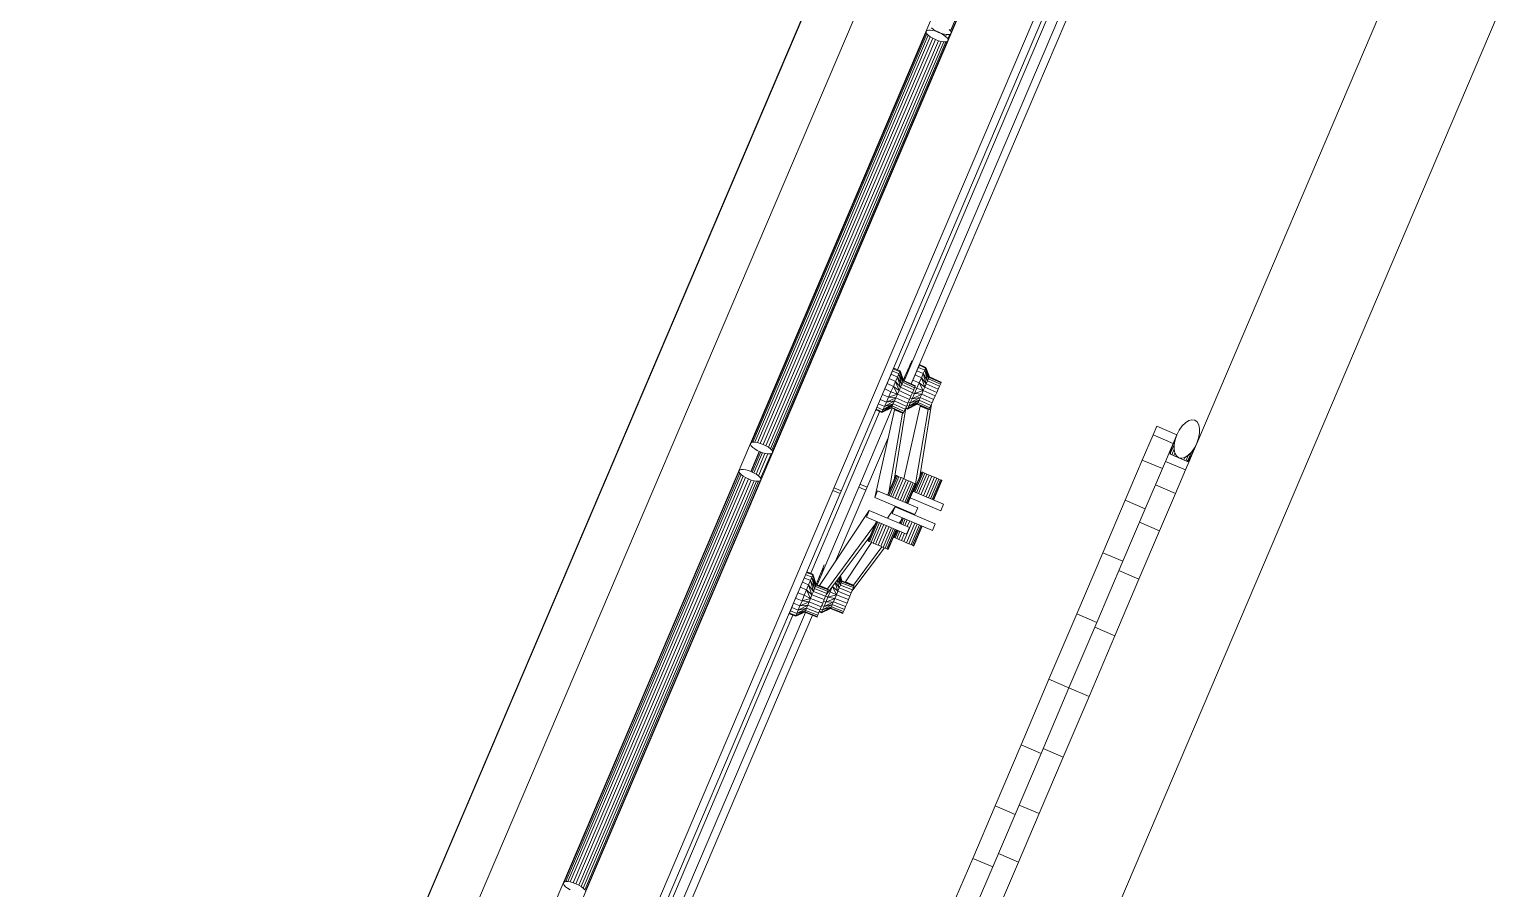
# Model space of a CAD drawing. Header units: metres. Extents: x -48 to 2360, y -1392 to 453.
# Drawn here: x 704.545 to 705.512, y -944.616 to -944.051 of the extents above; entities that cross this region are included whole.
import ezdxf

# ---------------------------------------------------------------- set-up
doc = ezdxf.new("R2010")
doc.units = ezdxf.units.M
doc.layers.add('MUEBLES', color=223, linetype='Continuous', lineweight=5, transparency=0.3)
doc.layers.add('TODO', color=210, linetype='Continuous', lineweight=5)

msp = doc.modelspace()

# ---------------------------------------------------------------- linework, layer by layer
at = {"layer": 'MUEBLES', "transparency": 33554687}
for p, q in [((705.41871, -943.18434), (704.63093, -945.03406)), ((704.61502, -945.15195), (705.32927, -943.47488)), ((705.0733, -944.35389), (705.44003, -943.49279)), ((705.37247, -943.49328), (704.65822, -945.17035)), ((704.67262, -945.17649), (705.38687, -943.49941)), ((705.44472, -943.49479), (705.07799, -944.35589)), ((705.40506, -943.59509), (705.11574, -944.27443)), ((705.12004, -944.28161), (705.41322, -943.59322)), ((705.41796, -943.59511), (705.12469, -944.28372)), ((705.53054, -943.81099), (705.3125, -944.32296)), ((705.5702, -943.90073), (705.04502, -945.13387)), ((705.20932, -943.91363), (705.15058, -944.05155)), ((705.2098, -943.91452), (705.15106, -944.05243)), ((705.07712, -944.18746), (705.13457, -944.05257)), ((705.07784, -944.18776), (705.13504, -944.05346)), ((705.13457, -944.05257), (705.13458, -944.05185)), ((705.13504, -944.05346), (705.13457, -944.05257)), ((705.13458, -944.05185), (705.13509, -944.05134)), ((705.13597, -944.05444), (705.13504, -944.05346)), ((705.13509, -944.05134), (705.13606, -944.05107)), ((705.13606, -944.05107), (705.13741, -944.05106)), ((705.13741, -944.05106), (705.13906, -944.05131)), ((705.13936, -944.05062), (705.13803, -944.04961)), ((705.13906, -944.05131), (705.1409, -944.05181)), ((705.14099, -944.0516), (705.13936, -944.05062)), ((705.1409, -944.05181), (705.1428, -944.05253)), ((705.14282, -944.05248), (705.14099, -944.0516)), ((705.14232, -944.05224), (705.14228, -944.05233)), ((705.14253, -944.05243), (705.14256, -944.05235)), ((705.1428, -944.05253), (705.14463, -944.0534)), ((705.14472, -944.05319), (705.14282, -944.05248)), ((705.14324, -944.05274), (705.14328, -944.05265)), ((705.14437, -944.05328), (705.14445, -944.05309)), ((705.14463, -944.0534), (705.14627, -944.05438)), ((705.14656, -944.05369), (705.14472, -944.05319)), ((705.14578, -944.05409), (705.14602, -944.05354)), ((705.14821, -944.05395), (705.14656, -944.05369)), ((705.15053, -944.05367), (705.14957, -944.05394)), ((705.14965, -944.05057), (705.15058, -944.05155)), ((705.15104, -944.05316), (705.15053, -944.05367)), ((705.15058, -944.05155), (705.15106, -944.05243)), ((705.15106, -944.05243), (705.15104, -944.05316)), ((705.07898, -944.18825), (705.13597, -944.05444)), ((705.08047, -944.18889), (705.1373, -944.05545)), ((705.08221, -944.18963), (705.13894, -944.05643)), ((705.14077, -944.05731), (705.08407, -944.19042)), ((705.14266, -944.05802), (705.08594, -944.19121)), ((705.1445, -944.05852), (705.08767, -944.19195)), ((705.14616, -944.05877), (705.08916, -944.19259)), ((705.14751, -944.05877), (705.09031, -944.19308)), ((705.14848, -944.0585), (705.09103, -944.19338)), ((705.1373, -944.05545), (705.13597, -944.05444)), ((705.13894, -944.05643), (705.1373, -944.05545)), ((705.14077, -944.05731), (705.13894, -944.05643)), ((705.14266, -944.05802), (705.14077, -944.05731)), ((705.1445, -944.05852), (705.14266, -944.05802)), ((705.14616, -944.05877), (705.1445, -944.05852)), ((705.14751, -944.05877), (705.14616, -944.05877)), ((705.14627, -944.05438), (705.14759, -944.0554)), ((705.14736, -944.05521), (705.14791, -944.0539)), ((705.14848, -944.0585), (705.14751, -944.05877)), ((705.14759, -944.0554), (705.14853, -944.05638)), ((705.14957, -944.05394), (705.14821, -944.05395)), ((705.14898, -944.05798), (705.14848, -944.0585)), ((705.14853, -944.05638), (705.149, -944.05726)), ((705.15017, -944.05377), (705.14883, -944.05693)), ((705.149, -944.05726), (705.14898, -944.05798)), ((705.01967, -944.32234), (705.07712, -944.18746)), ((705.02064, -944.32207), (705.07784, -944.18777)), ((705.02199, -944.32207), (705.07898, -944.18825)), ((705.02364, -944.32232), (705.08047, -944.18889)), ((705.02548, -944.32282), (705.08221, -944.18963)), ((705.02738, -944.32354), (705.08407, -944.19042)), ((705.08594, -944.19121), (705.02921, -944.32441)), ((705.08767, -944.19195), (705.03085, -944.32539)), ((705.08916, -944.19259), (705.03217, -944.3264)), ((705.09031, -944.19308), (705.03311, -944.32739)), ((705.09103, -944.19338), (705.03358, -944.32827)), ((705.11159, -944.27737), (705.11255, -944.27519)), ((705.11255, -944.27519), (705.11315, -944.27382)), ((705.11255, -944.27519), (705.11669, -944.27707)), ((705.11315, -944.27382), (705.11336, -944.27336)), ((705.11315, -944.27382), (705.1173, -944.2757)), ((705.11336, -944.27336), (705.1175, -944.27523)), ((705.11669, -944.27707), (705.1173, -944.2757)), ((705.1175, -944.27523), (705.1173, -944.2757)), ((705.1173, -944.2757), (705.11959, -944.28178)), ((705.1173, -944.2757), (705.11919, -944.28267)), ((705.1175, -944.27523), (705.11959, -944.28178)), ((705.1175, -944.27523), (705.11972, -944.28147)), ((705.12208, -944.27549), (705.12062, -944.27879)), ((705.12333, -944.27265), (705.12208, -944.27549)), ((705.12279, -944.27386), (705.12208, -944.27549)), ((705.12301, -944.27465), (705.12279, -944.27386)), ((705.12429, -944.27047), (705.12333, -944.27265)), ((705.12364, -944.27196), (705.12333, -944.27265)), ((705.12378, -944.27283), (705.12364, -944.27196)), ((705.12427, -944.27168), (705.12416, -944.27076)), ((705.12489, -944.26911), (705.12429, -944.27047)), ((705.12444, -944.27128), (705.12434, -944.27035)), ((705.12489, -944.26911), (705.1251, -944.26864)), ((705.1251, -944.26864), (705.12489, -944.26911)), ((705.1273, -944.27785), (705.12855, -944.27502)), ((705.12855, -944.27502), (705.12951, -944.27284)), ((705.12855, -944.27502), (705.1327, -944.2769)), ((705.12951, -944.27284), (705.13012, -944.27147)), ((705.12951, -944.27284), (705.13366, -944.27472)), ((705.13012, -944.27147), (705.13032, -944.27101)), ((705.13012, -944.27147), (705.13426, -944.27335)), ((705.13032, -944.27101), (705.13447, -944.27288)), ((705.13366, -944.27472), (705.1327, -944.2769)), ((705.13366, -944.27472), (705.13426, -944.27335)), ((705.13366, -944.27472), (705.13552, -944.28175)), ((705.13366, -944.27472), (705.13616, -944.28033)), ((705.13447, -944.27288), (705.13426, -944.27335)), ((705.13426, -944.27335), (705.13655, -944.27943)), ((705.13426, -944.27335), (705.13616, -944.28033)), ((705.13447, -944.27288), (705.13655, -944.27943)), ((705.13447, -944.27288), (705.13669, -944.27912)), ((705.10731, -944.28705), (705.10887, -944.28351)), ((705.10829, -944.28484), (705.10826, -944.28482)), ((705.10887, -944.28351), (705.11033, -944.2802)), ((705.10887, -944.28351), (705.11302, -944.28539)), ((705.1092, -944.28277), (705.10914, -944.28275)), ((705.10998, -944.281), (705.1099, -944.28096)), ((705.11033, -944.2802), (705.11159, -944.27737)), ((705.11033, -944.2802), (705.11448, -944.28208)), ((705.11058, -944.27964), (705.11048, -944.27959)), ((705.11096, -944.27878), (705.11085, -944.27873)), ((705.11109, -944.27849), (705.11097, -944.27844)), ((705.11302, -944.28539), (705.11145, -944.28893)), ((705.11159, -944.27737), (705.11573, -944.27925)), ((705.11448, -944.28208), (705.11302, -944.28539)), ((705.11678, -944.28813), (705.11302, -944.28539)), ((705.11302, -944.28539), (705.11575, -944.29046)), ((705.11573, -944.27925), (705.11448, -944.28208)), ((705.11448, -944.28208), (705.11678, -944.28813)), ((705.11774, -944.28596), (705.11448, -944.28208)), ((705.11669, -944.27707), (705.11573, -944.27925)), ((705.11856, -944.2841), (705.11573, -944.27925)), ((705.11573, -944.27925), (705.11774, -944.28596)), ((705.11669, -944.27707), (705.11856, -944.2841)), ((705.11669, -944.27707), (705.11919, -944.28267)), ((705.11856, -944.2841), (705.11774, -944.28596)), ((705.11919, -944.28267), (705.11856, -944.2841)), ((705.12639, -944.28765), (705.11856, -944.2841)), ((705.11959, -944.28178), (705.11919, -944.28267)), ((705.12702, -944.28622), (705.11919, -944.28267)), ((705.12062, -944.27879), (705.11959, -944.28111)), ((705.11972, -944.28147), (705.11959, -944.28178)), ((705.12742, -944.28533), (705.11959, -944.28178)), ((705.12756, -944.28502), (705.11972, -944.28147)), ((705.12085, -944.27972), (705.12042, -944.27924)), ((705.122, -944.27701), (705.1217, -944.27634)), ((705.1247, -944.28373), (705.12584, -944.28116)), ((705.12525, -944.28249), (705.12522, -944.28247)), ((705.12584, -944.28116), (705.1273, -944.27785)), ((705.12584, -944.28116), (705.12998, -944.28304)), ((705.12616, -944.28042), (705.12611, -944.2804)), ((705.12695, -944.27865), (705.12686, -944.27861)), ((705.12702, -944.28622), (705.12742, -944.28533)), ((705.1273, -944.27785), (705.13144, -944.27973)), ((705.12742, -944.28533), (705.12756, -944.28502)), ((705.12755, -944.27729), (705.12745, -944.27724)), ((705.12792, -944.27643), (705.12781, -944.27638)), ((705.12805, -944.27614), (705.12794, -944.27609)), ((705.12998, -944.28304), (705.12842, -944.28658)), ((705.13144, -944.27973), (705.12998, -944.28304)), ((705.13374, -944.28578), (705.12998, -944.28304)), ((705.12998, -944.28304), (705.13272, -944.28811)), ((705.1327, -944.2769), (705.13144, -944.27973)), ((705.13144, -944.27973), (705.13374, -944.28578)), ((705.1347, -944.28361), (705.13144, -944.27973)), ((705.13552, -944.28175), (705.1327, -944.2769)), ((705.1327, -944.2769), (705.1347, -944.28361)), ((705.1347, -944.28361), (705.13374, -944.28578)), ((705.13552, -944.28175), (705.1347, -944.28361)), ((705.14254, -944.28716), (705.1347, -944.28361)), ((705.13616, -944.28033), (705.13552, -944.28175)), ((705.14336, -944.2853), (705.13552, -944.28175)), ((705.13655, -944.27943), (705.13616, -944.28033)), ((705.14399, -944.28387), (705.13616, -944.28033)), ((705.13669, -944.27912), (705.13655, -944.27943)), ((705.14439, -944.28298), (705.13655, -944.27943)), ((705.14452, -944.28267), (705.13669, -944.27912)), ((705.14254, -944.28716), (705.14336, -944.2853)), ((705.14336, -944.2853), (705.14399, -944.28387)), ((705.14399, -944.28387), (705.14439, -944.28298)), ((705.14439, -944.28298), (705.14452, -944.28267)), ((705.10843, -944.29578), (705.10437, -944.29394)), ((705.10989, -944.29248), (705.10579, -944.29062)), ((705.11377, -944.29495), (705.10717, -944.29862)), ((705.10729, -944.2871), (705.10731, -944.28705)), ((705.10731, -944.28705), (705.11145, -944.28893)), ((705.10989, -944.29248), (705.10843, -944.29578)), ((705.11472, -944.29278), (705.10843, -944.29578)), ((705.11377, -944.29495), (705.10843, -944.29578)), ((705.11145, -944.28893), (705.10989, -944.29248)), ((705.11575, -944.29046), (705.10989, -944.29248)), ((705.10989, -944.29248), (705.11472, -944.29278)), ((705.11145, -944.28893), (705.11575, -944.29046)), ((705.11377, -944.29495), (705.11295, -944.29681)), ((705.11472, -944.29278), (705.11377, -944.29495)), ((705.11377, -944.29495), (705.1216, -944.2985)), ((705.11575, -944.29046), (705.11472, -944.29278)), ((705.11472, -944.29278), (705.12256, -944.29633)), ((705.11678, -944.28813), (705.11575, -944.29046)), ((705.11575, -944.29046), (705.12359, -944.29401)), ((705.11774, -944.28596), (705.11678, -944.28813)), ((705.12461, -944.29168), (705.11678, -944.28813)), ((705.12557, -944.28951), (705.11774, -944.28596)), ((705.12256, -944.29633), (705.12359, -944.29401)), ((705.12991, -944.29446), (705.12318, -944.29844)), ((705.12359, -944.29401), (705.12461, -944.29168)), ((705.12539, -944.29343), (705.1241, -944.29284)), ((705.13073, -944.2926), (705.12414, -944.29627)), ((705.12539, -944.29343), (705.12414, -944.29627)), ((705.12414, -944.29627), (705.12991, -944.29446)), ((705.12461, -944.29168), (705.12557, -944.28951)), ((705.12685, -944.29013), (705.12539, -944.29343)), ((705.13169, -944.29044), (705.12539, -944.29343)), ((705.13073, -944.2926), (705.12539, -944.29343)), ((705.12685, -944.29013), (705.12556, -944.28954)), ((705.12557, -944.28951), (705.12639, -944.28765)), ((705.12639, -944.28765), (705.12702, -944.28622)), ((705.12842, -944.28658), (705.12685, -944.29013)), ((705.13272, -944.28811), (705.12685, -944.29013)), ((705.12685, -944.29013), (705.13169, -944.29044)), ((705.12712, -944.286), (705.12842, -944.28658)), ((705.12842, -944.28658), (705.13272, -944.28811)), ((705.12991, -944.29446), (705.12928, -944.29589)), ((705.13073, -944.2926), (705.12991, -944.29446)), ((705.12991, -944.29446), (705.13774, -944.29801)), ((705.13169, -944.29044), (705.13073, -944.2926)), ((705.13073, -944.2926), (705.13857, -944.29615)), ((705.13272, -944.28811), (705.13169, -944.29044)), ((705.13169, -944.29044), (705.13952, -944.29398)), ((705.13374, -944.28578), (705.13272, -944.28811)), ((705.13272, -944.28811), (705.14055, -944.29166)), ((705.14158, -944.28933), (705.13374, -944.28578)), ((705.13857, -944.29615), (705.13952, -944.29398)), ((705.13952, -944.29398), (705.14055, -944.29166)), ((705.14055, -944.29166), (705.14158, -944.28933)), ((705.14158, -944.28933), (705.14254, -944.28716)), ((705.104, -944.30199), (705.05874, -944.40828)), ((705.09026, -944.35154), (705.11234, -944.2997)), ((705.10083, -944.35834), (705.1137, -944.30067)), ((705.1054, -944.30263), (705.10144, -944.30083)), ((705.10561, -944.30216), (705.10164, -944.30036)), ((705.10621, -944.30079), (705.10222, -944.29899)), ((705.10717, -944.29862), (705.10316, -944.2968)), ((705.11192, -944.29914), (705.1054, -944.30263)), ((705.11178, -944.29944), (705.1054, -944.30263)), ((705.10561, -944.30216), (705.1054, -944.30263)), ((705.11231, -944.29824), (705.10561, -944.30216)), ((705.11192, -944.29914), (705.10561, -944.30216)), ((705.10621, -944.30079), (705.10561, -944.30216)), ((705.11295, -944.29681), (705.10621, -944.30079)), ((705.11231, -944.29824), (705.10621, -944.30079)), ((705.10717, -944.29862), (705.10621, -944.30079)), ((705.10843, -944.29578), (705.10717, -944.29862)), ((705.10717, -944.29862), (705.11295, -944.29681)), ((705.11901, -944.30293), (705.10999, -944.3551)), ((705.11192, -944.29914), (705.11178, -944.29944)), ((705.11178, -944.29944), (705.11962, -944.30299)), ((705.11231, -944.29824), (705.11192, -944.29914)), ((705.11192, -944.29914), (705.11975, -944.30269)), ((705.11295, -944.29681), (705.11231, -944.29824)), ((705.11231, -944.29824), (705.12015, -944.30179)), ((705.11295, -944.29681), (705.12078, -944.30036)), ((705.12117, -944.29947), (705.11346, -944.34695)), ((705.1137, -944.30067), (705.11383, -944.30037)), ((705.11901, -944.30293), (705.1137, -944.30067)), ((705.11908, -944.30275), (705.11901, -944.30293)), ((705.11962, -944.30299), (705.11975, -944.30269)), ((705.11975, -944.30269), (705.12015, -944.30179)), ((705.11999, -944.34615), (705.13067, -944.29832)), ((705.12015, -944.30179), (705.12078, -944.30036)), ((705.12078, -944.30036), (705.1216, -944.2985)), ((705.12237, -944.30028), (705.12113, -944.29972)), ((705.12257, -944.29981), (705.12128, -944.29923)), ((705.1216, -944.2985), (705.12256, -944.29633)), ((705.12318, -944.29844), (705.12188, -944.29786)), ((705.12888, -944.29679), (705.12237, -944.30028)), ((705.12875, -944.29709), (705.12237, -944.30028)), ((705.12257, -944.29981), (705.12237, -944.30028)), ((705.12928, -944.29589), (705.12257, -944.29981)), ((705.12888, -944.29679), (705.12257, -944.29981)), ((705.12318, -944.29844), (705.12257, -944.29981)), ((705.12414, -944.29627), (705.12285, -944.29568)), ((705.12928, -944.29589), (705.12318, -944.29844)), ((705.12414, -944.29627), (705.12318, -944.29844)), ((705.13597, -944.30058), (705.12754, -944.34937)), ((705.12888, -944.29679), (705.12875, -944.29709)), ((705.12875, -944.29709), (705.13658, -944.30064)), ((705.12928, -944.29589), (705.12888, -944.29679)), ((705.12888, -944.29679), (705.13672, -944.30034)), ((705.12928, -944.29589), (705.13711, -944.29944)), ((705.13814, -944.29712), (705.13043, -944.3446)), ((705.13067, -944.29832), (705.13079, -944.29802)), ((705.13597, -944.30058), (705.13067, -944.29832)), ((705.13605, -944.3004), (705.13597, -944.30058)), ((705.13658, -944.30064), (705.13672, -944.30034)), ((705.13672, -944.30034), (705.13711, -944.29944)), ((705.13711, -944.29944), (705.13774, -944.29801)), ((705.13774, -944.29801), (705.13857, -944.29615)), ((705.2838, -944.31719), (705.28621, -944.31152)), ((705.28621, -944.31152), (705.2994, -944.31713)), ((705.2994, -944.31713), (705.30098, -944.31404)), ((705.30098, -944.31404), (705.30291, -944.31134)), ((705.30291, -944.31134), (705.30504, -944.30923)), ((705.30504, -944.30923), (705.30724, -944.30786)), ((705.30724, -944.30786), (705.30936, -944.3073)), ((705.30936, -944.3073), (705.31124, -944.30761)), ((705.31124, -944.30761), (705.31277, -944.30875)), ((705.31277, -944.30875), (705.31384, -944.31066)), ((705.31384, -944.31066), (705.31437, -944.3132)), ((705.31437, -944.3132), (705.31433, -944.31621)), ((705.01915, -944.32358), (705.01916, -944.32286)), ((705.01962, -944.32446), (705.01915, -944.32358)), ((705.01916, -944.32286), (705.01967, -944.32234)), ((705.01967, -944.32234), (705.02064, -944.32207)), ((705.02064, -944.32207), (705.02199, -944.32207)), ((705.02199, -944.32207), (705.02364, -944.32232)), ((705.02364, -944.32232), (705.02548, -944.32282)), ((705.02548, -944.32282), (705.02738, -944.32354)), ((705.02738, -944.32354), (705.02921, -944.32441)), ((705.10955, -944.31927), (705.09496, -944.35354)), ((705.27672, -944.33382), (705.2838, -944.31719)), ((705.2838, -944.31719), (705.29698, -944.3228)), ((705.29698, -944.3228), (705.2899, -944.33943)), ((705.29761, -944.32378), (705.29533, -944.32914)), ((705.2982, -944.32057), (705.2959, -944.32598)), ((705.29698, -944.3228), (705.2959, -944.32598)), ((705.2994, -944.31713), (705.29698, -944.3228)), ((705.29761, -944.32378), (705.29759, -944.32673)), ((705.2982, -944.32057), (705.29761, -944.32378)), ((705.29762, -944.32667), (705.29766, -944.32367)), ((705.29766, -944.32367), (705.29826, -944.32042)), ((705.29931, -944.31734), (705.2982, -944.32057)), ((705.29826, -944.32042), (705.2994, -944.31713)), ((705.29936, -944.31724), (705.29931, -944.31734)), ((705.31017, -944.32842), (705.3125, -944.32296)), ((705.31094, -944.326), (705.3125, -944.32296)), ((705.31258, -944.32275), (705.311, -944.32584)), ((705.3125, -944.32296), (705.31253, -944.32285)), ((705.31372, -944.31946), (705.31258, -944.32275)), ((705.31433, -944.31621), (705.31372, -944.31946)), ((705.02484, -944.32807), (705.01923, -944.34126)), ((705.01948, -944.34135), (705.02508, -944.32819)), ((705.02055, -944.32545), (705.01962, -944.32446)), ((705.02019, -944.34167), (705.02581, -944.32849)), ((705.02188, -944.32646), (705.02055, -944.32545)), ((705.02132, -944.3422), (705.02697, -944.32892)), ((705.02352, -944.32744), (705.02188, -944.32646)), ((705.02273, -944.34302), (705.02854, -944.32938)), ((705.02535, -944.32831), (705.02352, -944.32744)), ((705.0243, -944.34414), (705.03044, -944.32974)), ((705.02724, -944.32903), (705.02535, -944.32831)), ((705.0327, -944.32961), (705.02577, -944.34586)), ((705.02908, -944.32953), (705.02724, -944.32903)), ((705.03074, -944.32978), (705.02908, -944.32953)), ((705.02921, -944.32441), (705.03085, -944.32539)), ((705.03209, -944.32977), (705.03074, -944.32978)), ((705.03085, -944.32539), (705.03217, -944.3264)), ((705.03306, -944.32951), (705.03209, -944.32977)), ((705.03217, -944.3264), (705.03311, -944.32739)), ((705.03356, -944.32899), (705.03306, -944.32951)), ((705.03311, -944.32739), (705.03358, -944.32827)), ((705.03358, -944.32827), (705.03356, -944.32899)), ((705.26545, -944.36027), (705.27672, -944.33382)), ((705.27672, -944.33382), (705.2899, -944.33943)), ((705.29415, -944.32946), (705.30733, -944.33508)), ((705.2959, -944.32598), (705.29437, -944.32956)), ((705.29533, -944.32914), (705.29503, -944.32984)), ((705.2959, -944.32598), (705.29533, -944.32914)), ((705.29533, -944.32914), (705.29533, -944.32997)), ((705.29759, -944.32673), (705.29608, -944.33029)), ((705.29814, -944.32924), (705.29744, -944.33087)), ((705.29759, -944.32673), (705.29814, -944.32924)), ((705.29815, -944.32921), (705.29762, -944.32667)), ((705.29814, -944.32924), (705.29921, -944.33113)), ((705.29921, -944.33112), (705.29815, -944.32921)), ((705.29921, -944.33113), (705.29903, -944.33154)), ((705.30074, -944.33227), (705.29921, -944.33112)), ((705.29921, -944.33113), (705.30074, -944.33227)), ((705.30074, -944.33227), (705.30262, -944.33258)), ((705.30263, -944.33258), (705.30074, -944.33227)), ((705.30245, -944.333), (705.30262, -944.33258)), ((705.30262, -944.33258), (705.30473, -944.33205)), ((705.30474, -944.33202), (705.30263, -944.33258)), ((705.30404, -944.33367), (705.30473, -944.33205)), ((705.30473, -944.33205), (705.30691, -944.33071)), ((705.30694, -944.33064), (705.30474, -944.33202)), ((705.3054, -944.33426), (705.30691, -944.33071)), ((705.30615, -944.33457), (705.30675, -944.334)), ((705.30645, -944.3347), (705.30675, -944.334)), ((705.30675, -944.334), (705.30903, -944.32864)), ((705.30675, -944.334), (705.30863, -944.33141)), ((705.30691, -944.33071), (705.30903, -944.32864)), ((705.30908, -944.32854), (705.30694, -944.33064)), ((705.30711, -944.33498), (705.30863, -944.33141)), ((705.30733, -944.33508), (705.31017, -944.32842)), ((705.30863, -944.33141), (705.31094, -944.326)), ((705.30863, -944.33141), (705.31017, -944.32842)), ((705.30903, -944.32864), (705.31094, -944.326)), ((705.311, -944.32584), (705.30908, -944.32854)), ((704.95407, -944.47638), (705.01151, -944.3415)), ((704.95479, -944.47669), (705.01199, -944.34238)), ((704.95593, -944.47718), (705.01292, -944.34336)), ((705.01151, -944.3415), (705.01153, -944.34078)), ((705.01199, -944.34238), (705.01151, -944.3415)), ((705.01153, -944.34078), (705.01204, -944.34026)), ((705.01292, -944.34336), (705.01199, -944.34238)), ((705.01204, -944.34026), (705.01301, -944.33999)), ((705.01425, -944.34438), (705.01292, -944.34336)), ((705.01301, -944.33999), (705.01436, -944.33999)), ((705.01436, -944.33999), (705.01601, -944.34024)), ((705.01601, -944.34024), (705.01785, -944.34074)), ((705.01785, -944.34074), (705.01975, -944.34145)), ((705.01975, -944.34145), (705.02158, -944.34233)), ((705.02158, -944.34233), (705.02321, -944.34331)), ((705.02321, -944.34331), (705.02454, -944.34432)), ((705.13172, -944.34157), (705.12622, -944.35449)), ((705.13194, -944.34167), (705.12644, -944.35458)), ((705.1326, -944.34195), (705.1271, -944.35487)), ((705.13365, -944.3424), (705.12815, -944.35531)), ((705.13501, -944.34298), (705.12951, -944.35589)), ((705.1366, -944.34365), (705.1311, -944.35657)), ((705.13194, -944.34167), (705.13172, -944.34157)), ((705.1326, -944.34195), (705.13194, -944.34167)), ((705.13365, -944.3424), (705.1326, -944.34195)), ((705.13501, -944.34298), (705.13365, -944.3424)), ((705.1366, -944.34365), (705.13501, -944.34298)), ((705.13831, -944.34438), (705.1366, -944.34365)), ((705.2899, -944.33943), (705.27863, -944.36589)), ((705.29191, -944.33472), (705.3051, -944.34033)), ((705.3051, -944.34033), (705.29854, -944.35573)), ((705.30733, -944.33508), (705.3051, -944.34033)), ((704.95742, -944.47781), (705.01425, -944.34438)), ((704.95916, -944.47855), (705.01589, -944.34536)), ((705.01772, -944.34623), (704.96102, -944.47935)), ((705.01961, -944.34694), (704.96289, -944.48014)), ((705.02145, -944.34745), (704.96462, -944.48088)), ((705.0231, -944.3477), (704.96611, -944.48152)), ((705.02446, -944.34769), (704.96726, -944.482)), ((705.02542, -944.34742), (704.96798, -944.48231)), ((705.01589, -944.34536), (705.01425, -944.34438)), ((705.01772, -944.34623), (705.01589, -944.34536)), ((705.01961, -944.34694), (705.01772, -944.34623)), ((705.02145, -944.34745), (705.01961, -944.34694)), ((705.0231, -944.3477), (705.02145, -944.34745)), ((705.02446, -944.34769), (705.0231, -944.3477)), ((705.02542, -944.34742), (705.02446, -944.34769)), ((705.02454, -944.34432), (705.02548, -944.3453)), ((705.02593, -944.34691), (705.02542, -944.34742)), ((705.02548, -944.3453), (705.02595, -944.34619)), ((705.02595, -944.34619), (705.02593, -944.34691)), ((705.09026, -944.35154), (705.06286, -944.41588)), ((705.07878, -944.35403), (705.07409, -944.35203)), ((705.09496, -944.35354), (705.09026, -944.35154)), ((705.09574, -944.35168), (705.09105, -944.34968)), ((705.11475, -944.34392), (705.10925, -944.35684)), ((705.11498, -944.34402), (705.10948, -944.35693)), ((705.11564, -944.3443), (705.11013, -944.35722)), ((705.11668, -944.34474), (705.11118, -944.35766)), ((705.11805, -944.34533), (705.11255, -944.35824)), ((705.11964, -944.346), (705.11414, -944.35892)), ((705.11498, -944.34402), (705.11475, -944.34392)), ((705.11564, -944.3443), (705.11498, -944.34402)), ((705.11668, -944.34474), (705.11564, -944.3443)), ((705.11584, -944.35965), (705.12135, -944.34673)), ((705.11805, -944.34533), (705.11668, -944.34474)), ((705.11755, -944.36037), (705.12305, -944.34746)), ((705.11964, -944.346), (705.11805, -944.34533)), ((705.11914, -944.36105), (705.12464, -944.34813)), ((705.12135, -944.34673), (705.11964, -944.346)), ((705.12051, -944.36163), (705.12601, -944.34872)), ((705.12305, -944.34746), (705.12135, -944.34673)), ((705.12155, -944.36208), (705.12705, -944.34916)), ((705.12221, -944.36236), (705.12771, -944.34944)), ((705.12244, -944.36245), (705.12794, -944.34954)), ((705.12464, -944.34813), (705.12305, -944.34746)), ((705.12601, -944.34872), (705.12464, -944.34813)), ((705.12705, -944.34916), (705.12601, -944.34872)), ((705.12722, -944.35122), (705.12696, -944.35275)), ((705.12771, -944.34944), (705.12705, -944.34916)), ((705.12794, -944.34954), (705.12771, -944.34944)), ((705.13281, -944.3573), (705.13831, -944.34438)), ((705.13452, -944.35802), (705.14002, -944.34511)), ((705.13611, -944.3587), (705.14161, -944.34578)), ((705.13747, -944.35928), (705.14297, -944.34637)), ((705.14002, -944.34511), (705.13831, -944.34438)), ((705.13852, -944.35973), (705.14402, -944.34681)), ((705.13918, -944.36001), (705.14468, -944.34709)), ((705.1394, -944.3601), (705.1449, -944.34719)), ((705.14161, -944.34578), (705.14002, -944.34511)), ((705.14297, -944.34637), (705.14161, -944.34578)), ((705.14402, -944.34681), (705.14297, -944.34637)), ((705.14468, -944.34709), (705.14402, -944.34681)), ((705.1449, -944.34719), (705.14468, -944.34709)), ((705.28535, -944.35011), (705.29854, -944.35573)), ((705.0733, -944.35389), (704.70735, -945.21313)), ((704.71422, -945.21003), (705.07799, -944.35589)), ((705.07799, -944.35589), (705.0733, -944.35389)), ((705.07504, -944.4003), (705.09496, -944.35354)), ((705.10266, -944.35403), (705.10083, -944.35834)), ((705.10083, -944.35834), (705.1272, -944.36957)), ((705.12903, -944.36526), (705.10266, -944.35403)), ((705.12406, -944.35865), (705.14416, -944.36722)), ((705.14599, -944.36291), (705.12589, -944.35435)), ((705.14416, -944.36722), (705.14599, -944.36291)), ((705.25076, -944.39475), (705.26545, -944.36027)), ((705.26545, -944.36027), (705.27863, -944.36589)), ((705.29854, -944.35573), (705.28811, -944.38023)), ((705.09716, -944.36695), (705.0645, -944.41619)), ((705.09532, -944.37125), (705.09716, -944.36695)), ((705.1217, -944.38248), (705.09532, -944.37125)), ((705.09716, -944.36695), (705.12353, -944.37818)), ((705.11412, -944.3646), (705.10917, -944.37206)), ((705.11229, -944.3689), (705.11412, -944.3646)), ((705.13866, -944.38013), (705.11229, -944.3689)), ((705.11412, -944.3646), (705.14049, -944.37583)), ((705.11726, -944.37551), (705.11888, -944.37171)), ((705.11749, -944.37561), (705.11911, -944.37181)), ((705.11815, -944.37589), (705.11977, -944.37209)), ((705.11919, -944.37633), (705.12081, -944.37253)), ((705.1272, -944.36957), (705.12903, -944.36526)), ((705.27863, -944.36589), (705.26395, -944.40037)), ((705.06981, -944.41845), (705.10118, -944.3758)), ((705.09642, -944.38698), (705.10192, -944.37406)), ((705.09664, -944.38707), (705.10214, -944.37416)), ((705.0973, -944.38735), (705.1028, -944.37444)), ((705.09835, -944.3878), (705.10385, -944.37488)), ((705.09971, -944.38838), (705.10521, -944.37546)), ((705.1013, -944.38906), (705.1068, -944.37614)), ((705.10851, -944.37687), (705.10301, -944.38978)), ((705.11022, -944.37759), (705.10471, -944.39051)), ((705.11181, -944.37827), (705.10631, -944.39119)), ((705.11317, -944.37885), (705.10767, -944.39177)), ((705.11422, -944.3793), (705.10872, -944.39222)), ((705.11488, -944.37958), (705.10938, -944.3925)), ((705.1151, -944.37968), (705.1096, -944.39259)), ((705.11338, -944.38463), (705.11543, -944.37982)), ((705.11361, -944.38472), (705.11566, -944.37991)), ((705.11378, -944.38279), (705.11467, -944.3816)), ((705.11426, -944.385), (705.11631, -944.38019)), ((705.11531, -944.38545), (705.11736, -944.38064)), ((705.11668, -944.38603), (705.11873, -944.38122)), ((705.11678, -944.3753), (705.11814, -944.37345)), ((705.11827, -944.38671), (705.12032, -944.3819)), ((705.12547, -944.37452), (705.11997, -944.38744)), ((705.12056, -944.37691), (705.12218, -944.37311)), ((705.12718, -944.37525), (705.12168, -944.38816)), ((705.12353, -944.37818), (705.1217, -944.38248)), ((705.12215, -944.37759), (705.12377, -944.37379)), ((705.12877, -944.37592), (705.12327, -944.38884)), ((705.13014, -944.3765), (705.12464, -944.38942)), ((705.13118, -944.37695), (705.12568, -944.38987)), ((705.13184, -944.37723), (705.12634, -944.39015)), ((705.13207, -944.37733), (705.12657, -944.39024)), ((705.14049, -944.37583), (705.13866, -944.38013)), ((705.28811, -944.38023), (705.27451, -944.41215)), ((705.27492, -944.37461), (705.28811, -944.38023)), ((705.06881, -944.42241), (705.09771, -944.38395)), ((705.09865, -944.38793), (705.08147, -944.41384)), ((705.08578, -944.42006), (705.10719, -944.39156)), ((705.08677, -944.4161), (705.10538, -944.3908)), ((705.09664, -944.38707), (705.09642, -944.38698)), ((705.0973, -944.38735), (705.09664, -944.38707)), ((705.09835, -944.3878), (705.0973, -944.38735)), ((705.09971, -944.38838), (705.09835, -944.3878)), ((705.1013, -944.38906), (705.09971, -944.38838)), ((705.10301, -944.38978), (705.1013, -944.38906)), ((705.10471, -944.39051), (705.10301, -944.38978)), ((705.10631, -944.39119), (705.10471, -944.39051)), ((705.10767, -944.39177), (705.10631, -944.39119)), ((705.10872, -944.39222), (705.10767, -944.39177)), ((705.11361, -944.38472), (705.11338, -944.38463)), ((705.11426, -944.385), (705.11361, -944.38472)), ((705.11531, -944.38545), (705.11426, -944.385)), ((705.11668, -944.38603), (705.11531, -944.38545)), ((705.11827, -944.38671), (705.11668, -944.38603)), ((705.11997, -944.38744), (705.11827, -944.38671)), ((705.12168, -944.38816), (705.11997, -944.38744)), ((705.12327, -944.38884), (705.12168, -944.38816)), ((705.12464, -944.38942), (705.12327, -944.38884)), ((705.12568, -944.38987), (705.12464, -944.38942)), ((705.12634, -944.39015), (705.12568, -944.38987)), ((705.12657, -944.39024), (705.12634, -944.39015)), ((705.10938, -944.3925), (705.10872, -944.39222)), ((705.1096, -944.39259), (705.10938, -944.3925)), ((705.23366, -944.4349), (705.25076, -944.39475)), ((705.26395, -944.40037), (705.24685, -944.44052)), ((705.25076, -944.39475), (705.26395, -944.40037)), ((705.0585, -944.41291), (705.0544, -944.41127)), ((705.0594, -944.4107), (705.05534, -944.40908)), ((705.05997, -944.40932), (705.05592, -944.4077)), ((705.06016, -944.40885), (705.05612, -944.40723)), ((705.0585, -944.41291), (705.0594, -944.4107)), ((705.0594, -944.4107), (705.05997, -944.40932)), ((705.06179, -944.41687), (705.0594, -944.4107)), ((705.0612, -944.41832), (705.0594, -944.4107)), ((705.05997, -944.40932), (705.06016, -944.40885)), ((705.06179, -944.41687), (705.05997, -944.40932)), ((705.06216, -944.41596), (705.05997, -944.40932)), ((705.06229, -944.41565), (705.06016, -944.40885)), ((705.06216, -944.41596), (705.06016, -944.40885)), ((705.06336, -944.41295), (705.06474, -944.40961)), ((705.06438, -944.41048), (705.0648, -944.41131)), ((705.06474, -944.40961), (705.06591, -944.40674)), ((705.06474, -944.40961), (705.06541, -944.40797)), ((705.06541, -944.40797), (705.06575, -944.40908)), ((705.06591, -944.40674), (705.06682, -944.40454)), ((705.06591, -944.40674), (705.0662, -944.40604)), ((705.0662, -944.40604), (705.06647, -944.40739)), ((705.0667, -944.40483), (705.06692, -944.40633)), ((705.06682, -944.40454), (705.06738, -944.40316)), ((705.06687, -944.40442), (705.06708, -944.40597)), ((705.06738, -944.40316), (705.06758, -944.40269)), ((705.07876, -944.41452), (705.07739, -944.41099)), ((705.07876, -944.41452), (705.07778, -944.41047)), ((705.07913, -944.41361), (705.078, -944.41019)), ((705.07913, -944.41361), (705.07812, -944.41002)), ((705.07925, -944.41331), (705.0782, -944.40992)), ((705.26132, -944.40653), (705.27451, -944.41215)), ((705.05025, -944.42101), (705.04878, -944.4246)), ((705.05027, -944.42097), (705.05025, -944.42101)), ((705.05025, -944.42101), (705.05448, -944.4227)), ((705.05595, -944.41912), (705.05177, -944.41745)), ((705.05732, -944.41577), (705.05319, -944.41412)), ((705.05448, -944.4227), (705.05595, -944.41912)), ((705.05595, -944.41912), (705.05732, -944.41577)), ((705.05595, -944.41912), (705.05953, -944.42239)), ((705.05856, -944.42474), (705.05595, -944.41912)), ((705.05732, -944.41577), (705.0585, -944.41291)), ((705.05953, -944.42239), (705.05732, -944.41577)), ((705.06043, -944.4202), (705.05732, -944.41577)), ((705.0585, -944.41291), (705.0612, -944.41832)), ((705.06043, -944.4202), (705.0585, -944.41291)), ((705.05953, -944.42239), (705.06043, -944.4202)), ((705.06043, -944.4202), (705.0612, -944.41832)), ((705.06043, -944.4202), (705.06841, -944.42339)), ((705.0612, -944.41832), (705.06179, -944.41687)), ((705.0612, -944.41832), (705.06918, -944.4215)), ((705.06179, -944.41687), (705.06216, -944.41596)), ((705.06179, -944.41687), (705.06978, -944.42006)), ((705.06216, -944.41596), (705.06229, -944.41565)), ((705.06216, -944.41596), (705.07015, -944.41915)), ((705.06228, -944.41561), (705.06336, -944.41295)), ((705.06229, -944.41565), (705.07028, -944.41884)), ((705.06318, -944.4134), (705.06369, -944.41393)), ((705.0645, -944.41619), (705.06438, -944.41649)), ((705.06981, -944.41845), (705.0645, -944.41619)), ((705.06978, -944.42006), (705.06918, -944.4215)), ((705.06973, -944.41863), (705.06981, -944.41845)), ((705.07015, -944.41915), (705.06978, -944.42006)), ((705.06997, -944.42394), (705.07145, -944.42035)), ((705.07028, -944.41884), (705.07015, -944.41915)), ((705.07061, -944.42002), (705.07145, -944.42035)), ((705.07145, -944.42035), (705.07275, -944.41717)), ((705.07145, -944.42035), (705.07553, -944.42239)), ((705.07553, -944.42239), (705.07297, -944.41688)), ((705.073, -944.41684), (705.07649, -944.42004)), ((705.07649, -944.42004), (705.07468, -944.4146)), ((705.07739, -944.41785), (705.0749, -944.4143)), ((705.07553, -944.42239), (705.07649, -944.42004)), ((705.07739, -944.41785), (705.07605, -944.41278)), ((705.07636, -944.41236), (705.07816, -944.41597)), ((705.07649, -944.42004), (705.07739, -944.41785)), ((705.07649, -944.42004), (705.08448, -944.42323)), ((705.07816, -944.41597), (705.07708, -944.4114)), ((705.07739, -944.41785), (705.07816, -944.41597)), ((705.07739, -944.41785), (705.08538, -944.42104)), ((705.07816, -944.41597), (705.07876, -944.41452)), ((705.07816, -944.41597), (705.08615, -944.41916)), ((705.07876, -944.41452), (705.07913, -944.41361)), ((705.07876, -944.41452), (705.08674, -944.41771)), ((705.07913, -944.41361), (705.07925, -944.41331)), ((705.07913, -944.41361), (705.08711, -944.4168)), ((705.07925, -944.41331), (705.08724, -944.41649)), ((705.08147, -944.41384), (705.08134, -944.41414)), ((705.08677, -944.4161), (705.08147, -944.41384)), ((705.08538, -944.42104), (705.08448, -944.42323)), ((705.08615, -944.41916), (705.08538, -944.42104)), ((705.08674, -944.41771), (705.08615, -944.41916)), ((705.0867, -944.41628), (705.08677, -944.4161)), ((705.08711, -944.4168), (705.08674, -944.41771)), ((705.08724, -944.41649), (705.08711, -944.4168)), ((705.27451, -944.41215), (705.25868, -944.44933)), ((705.04741, -944.42794), (705.04624, -944.43081)), ((705.0467, -944.42967), (705.04659, -944.42963)), ((705.04682, -944.42938), (705.04671, -944.42933)), ((705.04718, -944.42851), (705.04708, -944.42847)), ((705.04878, -944.4246), (705.04741, -944.42794)), ((705.04741, -944.42794), (705.05164, -944.42963)), ((705.04774, -944.42714), (705.04766, -944.4271)), ((705.04848, -944.42534), (705.04842, -944.42532)), ((705.04878, -944.4246), (705.05301, -944.42629)), ((705.04933, -944.42326), (705.0493, -944.42324)), ((705.05046, -944.4325), (705.0567, -944.42929)), ((705.05046, -944.4325), (705.05164, -944.42963)), ((705.05164, -944.42963), (705.05301, -944.42629)), ((705.05164, -944.42963), (705.0576, -944.4271)), ((705.0567, -944.42929), (705.05164, -944.42963)), ((705.05301, -944.42629), (705.05448, -944.4227)), ((705.05301, -944.42629), (705.05856, -944.42474)), ((705.0576, -944.4271), (705.05301, -944.42629)), ((705.05448, -944.4227), (705.05856, -944.42474)), ((705.05592, -944.43117), (705.0567, -944.42929)), ((705.0567, -944.42929), (705.0576, -944.4271)), ((705.06468, -944.43248), (705.0567, -944.42929)), ((705.0576, -944.4271), (705.05856, -944.42474)), ((705.06558, -944.43028), (705.0576, -944.4271)), ((705.05856, -944.42474), (705.05953, -944.42239)), ((705.05856, -944.42474), (705.06655, -944.42793)), ((705.05953, -944.42239), (705.06751, -944.42558)), ((705.06558, -944.43028), (705.06468, -944.43248)), ((705.06655, -944.42793), (705.06558, -944.43028)), ((705.06589, -944.42954), (705.06743, -944.43015)), ((705.06596, -944.43373), (705.0723, -944.43027)), ((705.06652, -944.43235), (705.07289, -944.42882)), ((705.06652, -944.43235), (705.06743, -944.43015)), ((705.06652, -944.43235), (705.0723, -944.43027)), ((705.06751, -944.42558), (705.06655, -944.42793)), ((705.06707, -944.42667), (705.0686, -944.42728)), ((705.06743, -944.43015), (705.07366, -944.42694)), ((705.06743, -944.43015), (705.0686, -944.42728)), ((705.07289, -944.42882), (705.06743, -944.43015)), ((705.06841, -944.42339), (705.06751, -944.42558)), ((705.06918, -944.4215), (705.06841, -944.42339)), ((705.06844, -944.42332), (705.06997, -944.42394)), ((705.0686, -944.42728), (705.06997, -944.42394)), ((705.0686, -944.42728), (705.07456, -944.42475)), ((705.07366, -944.42694), (705.0686, -944.42728)), ((705.06997, -944.42394), (705.07553, -944.42239)), ((705.07456, -944.42475), (705.06997, -944.42394)), ((705.07192, -944.43117), (705.0723, -944.43027)), ((705.0723, -944.43027), (705.07289, -944.42882)), ((705.08028, -944.43345), (705.0723, -944.43027)), ((705.07289, -944.42882), (705.07366, -944.42694)), ((705.08088, -944.43201), (705.07289, -944.42882)), ((705.07366, -944.42694), (705.07456, -944.42475)), ((705.08165, -944.43013), (705.07366, -944.42694)), ((705.07456, -944.42475), (705.07553, -944.42239)), ((705.08255, -944.42793), (705.07456, -944.42475)), ((705.07553, -944.42239), (705.08351, -944.42558)), ((705.08165, -944.43013), (705.08088, -944.43201)), ((705.08255, -944.42793), (705.08165, -944.43013)), ((705.08351, -944.42558), (705.08255, -944.42793)), ((705.08448, -944.42323), (705.08351, -944.42558)), ((705.05516, -944.43396), (704.76381, -945.11805)), ((704.76846, -945.12016), (705.0599, -944.43586)), ((705.047, -944.43584), (704.77801, -945.06744)), ((705.04476, -944.4344), (705.04457, -944.43487)), ((705.04457, -944.43487), (705.0488, -944.43656)), ((705.04533, -944.43301), (705.04476, -944.4344)), ((705.04476, -944.4344), (705.04899, -944.43608)), ((705.04624, -944.43081), (705.04533, -944.43301)), ((705.04533, -944.43301), (705.04956, -944.4347)), ((705.04624, -944.43081), (705.05046, -944.4325)), ((705.0488, -944.43656), (705.05496, -944.43352)), ((705.0488, -944.43656), (705.05483, -944.43383)), ((705.0488, -944.43656), (705.04899, -944.43608)), ((705.04899, -944.43608), (705.05533, -944.43262)), ((705.04899, -944.43608), (705.05496, -944.43352)), ((705.04956, -944.4347), (705.04899, -944.43608)), ((705.04956, -944.4347), (705.05592, -944.43117)), ((705.04956, -944.4347), (705.05046, -944.4325)), ((705.04956, -944.4347), (705.05533, -944.43262)), ((705.05592, -944.43117), (705.05046, -944.4325)), ((705.05483, -944.43383), (705.05496, -944.43352)), ((705.06282, -944.43702), (705.05483, -944.43383)), ((705.05496, -944.43352), (705.05533, -944.43262)), ((705.06295, -944.43671), (705.05496, -944.43352)), ((705.05533, -944.43262), (705.05592, -944.43117)), ((705.06332, -944.4358), (705.05533, -944.43262)), ((705.06391, -944.43436), (705.05592, -944.43117)), ((705.06295, -944.43671), (705.06282, -944.43702)), ((705.06332, -944.4358), (705.06295, -944.43671)), ((705.06391, -944.43436), (705.06332, -944.4358)), ((705.06468, -944.43248), (705.06391, -944.43436)), ((705.06423, -944.43359), (705.06576, -944.43421)), ((705.06442, -944.43312), (705.06596, -944.43373)), ((705.06499, -944.43174), (705.06652, -944.43235)), ((705.06576, -944.43421), (705.07192, -944.43117)), ((705.06576, -944.43421), (705.0718, -944.43148)), ((705.06576, -944.43421), (705.06596, -944.43373)), ((705.06596, -944.43373), (705.07192, -944.43117)), ((705.06652, -944.43235), (705.06596, -944.43373)), ((705.0718, -944.43148), (705.07192, -944.43117)), ((705.07978, -944.43467), (705.0718, -944.43148)), ((705.07991, -944.43436), (705.07192, -944.43117)), ((705.07991, -944.43436), (705.07978, -944.43467)), ((705.08028, -944.43345), (705.07991, -944.43436)), ((705.08088, -944.43201), (705.08028, -944.43345)), ((705.21531, -944.47799), (705.23366, -944.4349)), ((705.23366, -944.4349), (705.24685, -944.44052)), ((705.24685, -944.44052), (705.2285, -944.48361)), ((705.25868, -944.44933), (705.24168, -944.48922)), ((705.24549, -944.44371), (705.25868, -944.44933)), ((704.89662, -944.61127), (704.95407, -944.47638)), ((704.89759, -944.611), (704.95479, -944.47669)), ((704.89894, -944.61099), (704.95593, -944.47718)), ((704.90059, -944.61125), (704.95742, -944.47781)), ((704.90243, -944.61175), (704.95916, -944.47855)), ((705.19696, -944.52108), (705.21531, -944.47799)), ((705.21531, -944.47799), (705.2285, -944.48361)), ((704.90433, -944.61246), (704.96102, -944.47935)), ((704.96289, -944.48014), (704.90616, -944.61334)), ((704.96462, -944.48088), (704.90779, -944.61432)), ((704.96611, -944.48152), (704.90912, -944.61533)), ((704.96726, -944.482), (704.91006, -944.61631)), ((704.96798, -944.48231), (704.91053, -944.61719)), ((705.2285, -944.48361), (705.21015, -944.52669)), ((705.24168, -944.48922), (705.2285, -944.48361)), ((705.24168, -944.48922), (705.22469, -944.52912)), ((705.17986, -944.56123), (705.19696, -944.52108)), ((705.21015, -944.52669), (705.19305, -944.56684)), ((705.21015, -944.52669), (705.19696, -944.52108)), ((705.22469, -944.52912), (705.21151, -944.5235)), ((705.22469, -944.52912), (705.20886, -944.56629)), ((705.16518, -944.59571), (705.17986, -944.56123)), ((705.19305, -944.56684), (705.17986, -944.56123)), ((705.20886, -944.56629), (705.19568, -944.56068)), ((705.19305, -944.56684), (705.17837, -944.60132)), ((705.20886, -944.56629), (705.19526, -944.59822)), ((705.19526, -944.59822), (705.18208, -944.5926)), ((705.15391, -944.62216), (705.16518, -944.59571)), ((705.17837, -944.60132), (705.16518, -944.59571)), ((705.17837, -944.60132), (705.1671, -944.62778)), ((705.19526, -944.59822), (705.18483, -944.62271)), ((704.89609, -944.61251), (704.89611, -944.61178)), ((704.89657, -944.61339), (704.89609, -944.61251)), ((704.89611, -944.61178), (704.89662, -944.61127)), ((704.8975, -944.61437), (704.89657, -944.61339)), ((704.89662, -944.61127), (704.89759, -944.611)), ((704.89883, -944.61539), (704.8975, -944.61437)), ((704.89759, -944.611), (704.89894, -944.61099)), ((704.89894, -944.61099), (704.90059, -944.61125)), ((704.90059, -944.61125), (704.90243, -944.61175)), ((704.90243, -944.61175), (704.90433, -944.61246)), ((704.90433, -944.61246), (704.90616, -944.61334)), ((704.90616, -944.61334), (704.90779, -944.61432)), ((704.90779, -944.61432), (704.90912, -944.61533)), ((704.90047, -944.61636), (704.89883, -944.61539)), ((704.90912, -944.61533), (704.91006, -944.61631))]:
    msp.add_line(p, q, dxfattribs=at)
at = {"layer": 'TODO', "ltscale": 7, "transparency": 33554687}
msp.add_line((700.13237, -955.59951), (705.42898, -943.16023), dxfattribs=at)
msp.add_lwpolyline([(707.53072, -944.08379), (705.41871, -943.18435), (700.13237, -955.59951), (700.47621, -956.19308), (702.04074, -956.8587), (701.90224, -957.19148), (722.39102, -965.96074), (728.37332, -952.02882), (707.88454, -943.25956), (707.53062, -944.08379)], dxfattribs=at)

doc.saveas('drawing.dxf')
